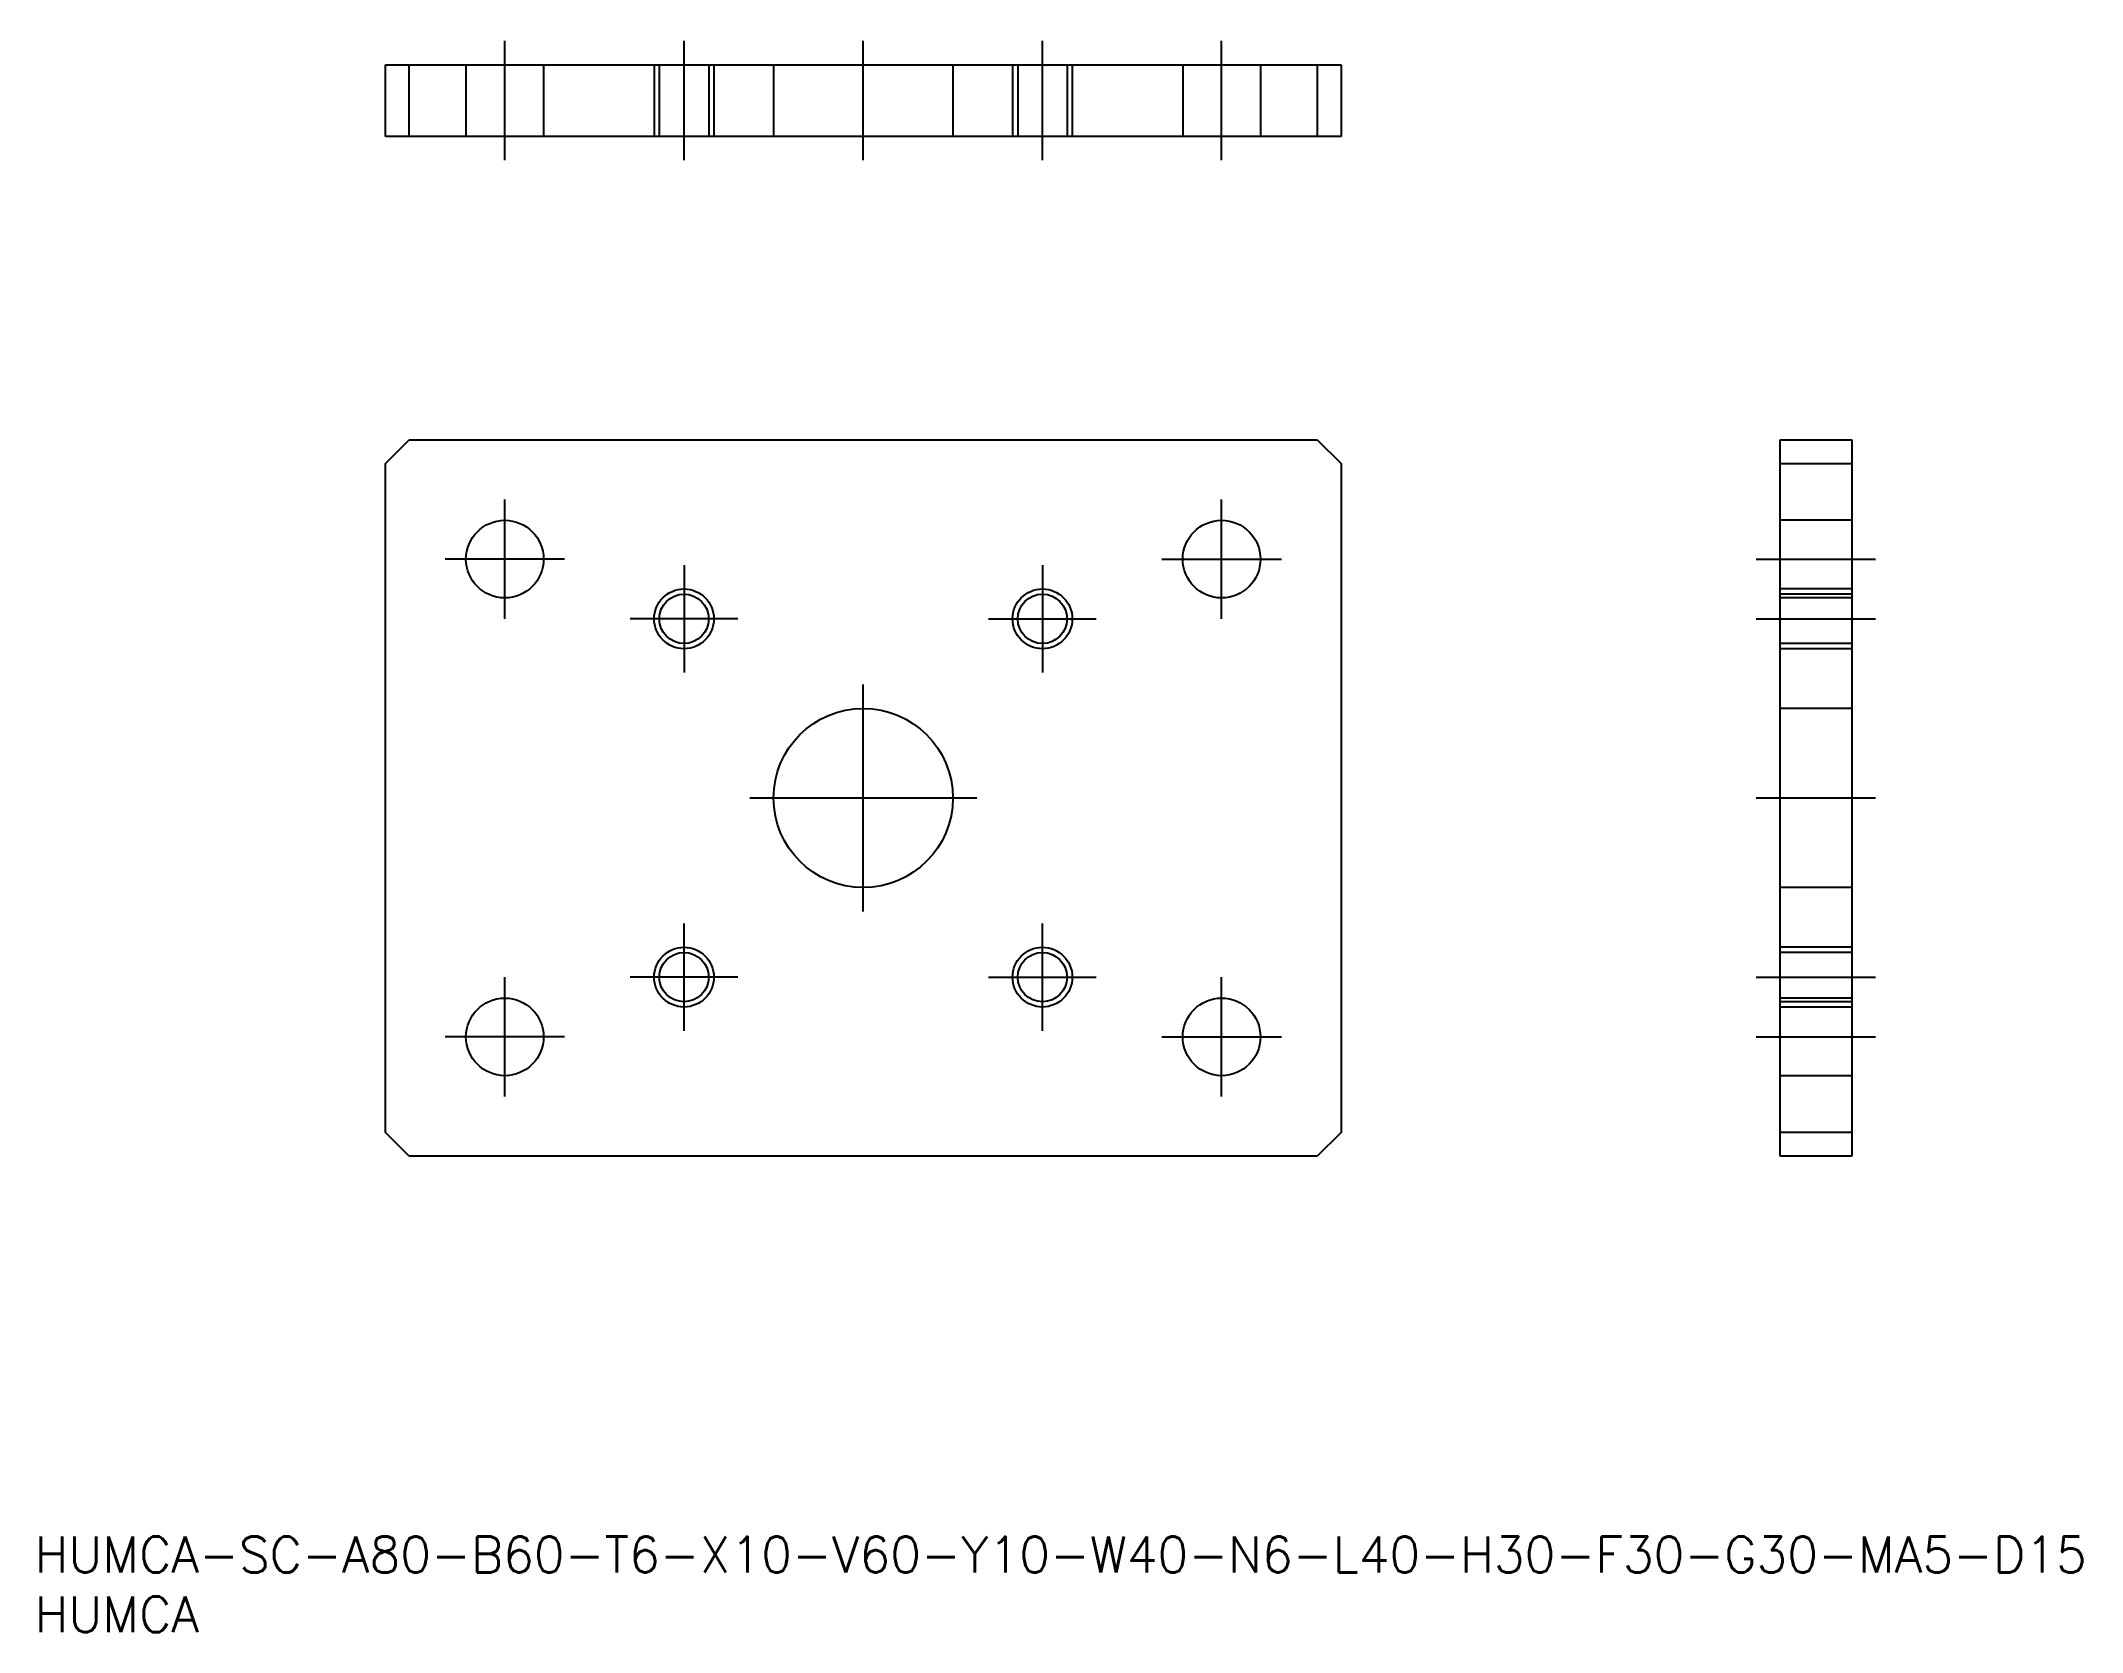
# Model space of a CAD drawing. Extents: x 1 to 171, y 0 to 133.
import ezdxf

# ---------------------------------------------------------------- set-up
doc = ezdxf.new("R2010")
doc.units = 0
doc.linetypes.add('CENTER', pattern=[50.8, 31.75, -6.35, 6.35, -6.35])
doc.linetypes.add('DASHED', pattern=[19.05, 12.7, -6.35])
doc.layers.get('0').update_dxf_attribs({"linetype": 'CONTINUOUS'})
doc.layers.add('CENTER', color=1, linetype='CENTER')
doc.styles.get("Standard").update_dxf_attribs({"font": 'txt.shx', "height": 3, "bigfont": 'bigfont.shx'})

# ---------------------------------------------------------------- blocks, each defined once
blk = doc.blocks.new('*U1')
at = {"color": 7, "linetype": 'CONTINUOUS'}
blk.add_text('HUMCA-SC-A80-B60-T6-X10-V60-Y10-W40-N6-L40-H30-F30-G30-MA5-D15', height=3, dxfattribs=at).set_placement((0, 5))
blk = doc.blocks.new('*U2')
at = {"color": 7, "linetype": 'CONTINUOUS'}
blk.add_text('HUMCA', height=3, dxfattribs=at).set_placement((0, 0))

msp = doc.modelspace()

# ---------------------------------------------------------------- linework, layer by layer
at = {"color": 7, "linetype": 'CONTINUOUS'}
for p, q in [((29.352956, 131.244844), (109.352956, 131.244844)), ((29.352956, 125.244844), (29.352956, 131.244844)), ((31.352956, 125.244844), (31.352956, 131.244844)), ((107.352956, 131.244844), (107.352956, 125.244844)), ((109.352956, 131.244844), (109.352956, 125.244844)), ((109.352956, 125.244844), (29.352956, 125.244844)), ((29.352956, 97.846475), (31.352956, 99.846475)), ((31.352956, 99.846475), (107.352956, 99.846475)), ((107.352956, 99.846475), (109.352956, 97.846475)), ((146.095241, 99.846475), (152.095241, 99.846475)), ((146.095241, 39.846475), (146.095241, 99.846475)), ((152.095241, 99.846475), (152.095241, 39.846475)), ((29.352956, 41.846475), (29.352956, 97.846475)), ((109.352956, 97.846475), (109.352956, 41.846475)), ((146.095241, 97.846475), (152.095241, 97.846475)), ((31.352956, 39.846475), (29.352956, 41.846475)), ((109.352956, 41.846475), (107.352956, 39.846475)), ((152.095241, 41.846475), (146.095241, 41.846475)), ((107.352956, 39.846475), (31.352956, 39.846475)), ((152.095241, 39.846475), (146.095241, 39.846475))]:
    msp.add_line(p, q, dxfattribs=at)
at = {"color": 3, "linetype": 'DASHED'}
for p, q in [((36.102956, 131.244844), (36.102956, 125.244844)), ((42.602956, 131.244844), (42.602956, 125.244844)), ((51.852956, 131.244844), (51.852956, 125.244844)), ((52.285956, 131.244844), (52.285956, 125.244844)), ((56.419956, 131.244844), (56.419956, 125.244844)), ((56.852956, 131.244844), (56.852956, 125.244844)), ((61.852956, 131.244844), (61.852956, 125.244844)), ((76.852956, 131.244844), (76.852956, 125.244844)), ((81.852956, 131.244844), (81.852956, 125.244844)), ((82.285956, 131.244844), (82.285956, 125.244844)), ((86.419956, 131.244844), (86.419956, 125.244844)), ((86.852956, 131.244844), (86.852956, 125.244844)), ((96.102956, 131.244844), (96.102956, 125.244844)), ((102.602956, 131.244844), (102.602956, 125.244844)), ((152.095241, 93.096475), (146.095241, 93.096475)), ((152.095241, 87.346475), (146.095241, 87.346475)), ((152.095241, 86.913475), (146.095241, 86.913475)), ((152.095241, 86.596475), (146.095241, 86.596475)), ((152.095241, 82.779475), (146.095241, 82.779475)), ((152.095241, 82.779475), (146.095241, 82.779475)), ((152.095241, 82.346475), (146.095241, 82.346475)), ((152.095241, 82.346475), (146.095241, 82.346475)), ((152.095241, 77.346475), (146.095241, 77.346475)), ((152.095241, 62.346475), (146.095241, 62.346475)), ((152.095241, 57.346475), (146.095241, 57.346475)), ((152.095241, 57.346475), (146.095241, 57.346475)), ((152.095241, 56.913475), (146.095241, 56.913475)), ((152.095241, 56.913475), (146.095241, 56.913475)), ((152.095241, 53.096475), (146.095241, 53.096475)), ((152.095241, 52.779475), (146.095241, 52.779475)), ((152.095241, 52.346475), (146.095241, 52.346475)), ((152.095241, 46.596475), (146.095241, 46.596475))]:
    msp.add_line(p, q, dxfattribs=at)
at = {"color": 7, "linetype": 'CONTINUOUS'}
for centre, radius in [((39.352956, 89.846475), 3.25), ((99.352956, 89.846475), 3.25), ((54.352956, 84.846475), 2.067), ((84.352956, 84.846475), 2.067), ((69.352956, 69.846475), 7.5), ((54.352956, 54.846475), 2.067), ((84.352956, 54.846475), 2.067), ((39.352956, 49.846475), 3.25), ((99.352956, 49.846475), 3.25)]:
    msp.add_circle(centre, radius, dxfattribs=at)
at = {"color": 3, "linetype": 'CONTINUOUS'}
for centre in [(54.352956, 84.846475), (84.352956, 84.846475), (54.352956, 54.846475), (84.352956, 54.846475)]:
    msp.add_circle(centre, 2.5, dxfattribs=at)
at = {"layer": 'CENTER', "color": 1, "linetype": 'CENTER'}
for p, q in [((39.352956, 123.244844), (39.352956, 133.244844)), ((54.352956, 123.244844), (54.352956, 133.244844)), ((69.352956, 123.244844), (69.352956, 133.244844)), ((84.352956, 123.244844), (84.352956, 133.244844)), ((99.352956, 123.244844), (99.352956, 133.244844)), ((39.352956, 84.846475), (39.352956, 94.846475)), ((99.352956, 84.846475), (99.352956, 94.846475)), ((44.352956, 89.846475), (34.352956, 89.846475)), ((54.352956, 89.346475), (54.352956, 80.346475)), ((84.352956, 89.346475), (84.352956, 80.346475)), ((94.352956, 89.846475), (104.352956, 89.846475)), ((144.095241, 89.846475), (154.095241, 89.846475)), ((58.852956, 84.846475), (49.852956, 84.846475)), ((79.852956, 84.846475), (88.852956, 84.846475)), ((144.095241, 84.846475), (154.095241, 84.846475)), ((144.095241, 84.846475), (154.095241, 84.846475)), ((69.352956, 60.346475), (69.352956, 79.346475)), ((59.852956, 69.846475), (78.852956, 69.846475)), ((144.095241, 69.846475), (154.095241, 69.846475)), ((54.352956, 50.346475), (54.352956, 59.346475)), ((84.352956, 50.346475), (84.352956, 59.346475)), ((39.352956, 44.846475), (39.352956, 54.846475)), ((58.852956, 54.846475), (49.852956, 54.846475)), ((79.852956, 54.846475), (88.852956, 54.846475)), ((99.352956, 44.846475), (99.352956, 54.846475)), ((144.095241, 54.846475), (154.095241, 54.846475)), ((144.095241, 54.846475), (154.095241, 54.846475)), ((44.352956, 49.846475), (34.352956, 49.846475)), ((94.352956, 49.846475), (104.352956, 49.846475)), ((144.095241, 49.846475), (154.095241, 49.846475))]:
    msp.add_line(p, q, dxfattribs=at)

# ---------------------------------------------------------------- block references
at = {"color": 7, "linetype": 'CONTINUOUS'}
for name in ['*U1', '*U2']:
    msp.add_blockref(name, (0, 0), dxfattribs=at)

doc.saveas('drawing.dxf')
